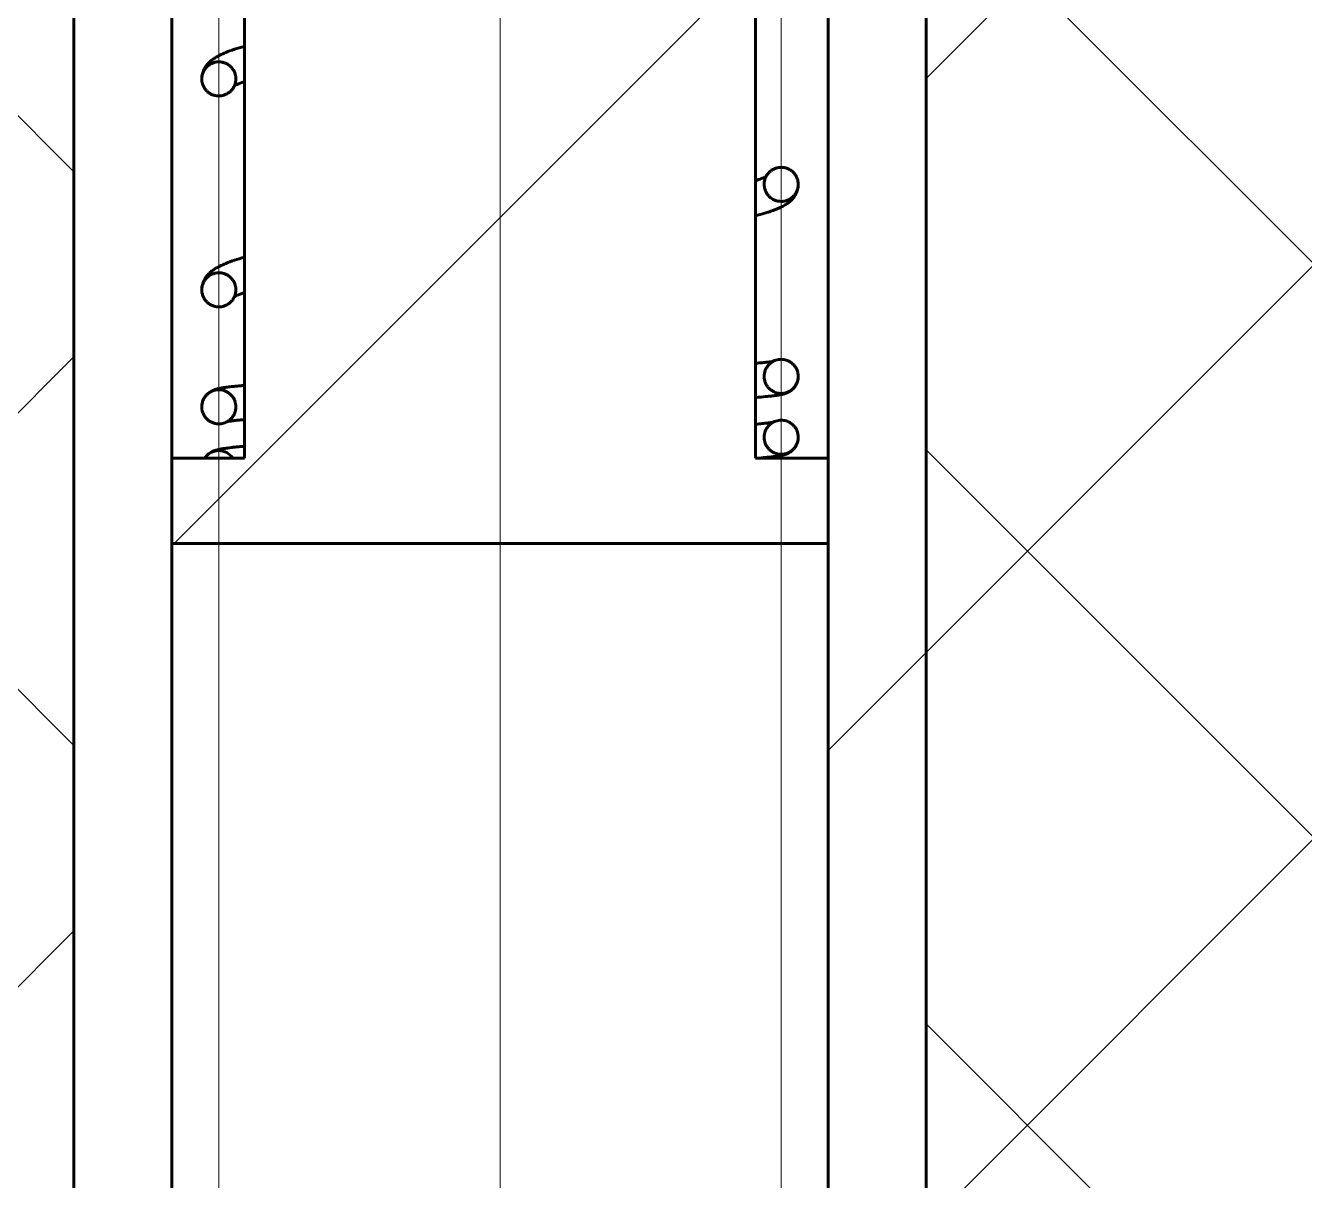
# Model space of a CAD drawing. Header units: millimetres. Extents: x -68 to 2520, y 0 to 297.
# Drawn here: x 940.105 to 943.257, y 207.047 to 209.892 of the extents above; entities that cross this region are included whole.
import ezdxf

# ---------------------------------------------------------------- set-up
doc = ezdxf.new("R2010")
doc.units = ezdxf.units.MM
for name, pattern in [('K5LT_AXLED', [13.660316, 9.160316, -1.5, 1.5, -1.5]), ('K5LT_BASIC', [0]), ('K5LT_THIN_INCLUDED_TO_HATCHING', [0])]:
    doc.linetypes.add(name, pattern=pattern)
doc.layers.add('Системный слой', color=7, linetype='Continuous')
pattern_1 = [(45, (0, 0), (-2.12132, 2.12132), [])]
pattern_2 = [(45, (0, 0), (-1.0606602, 1.0606602), [])]
pattern_3 = [(45, (0, 0), (-0.7071068, 0.7071068), []), (135, (0, 0), (-0.7071068, -0.7071068), [])]

# ---------------------------------------------------------------- blocks, each defined once
blk = doc.blocks.new('U18')
at = {"layer": 'Системный слой'}
h = blk.add_hatch(dxfattribs=at)
h.set_pattern_fill('Металл', angle=45, style=0, pattern_type=0)
h.set_pattern_definition(pattern_2)
h.paths.add_polyline_path([(942.0831, 208.6163), (940.4661, 208.6163), (940.4661, 208.8263), (940.6446, 208.8263), (940.6446, 212.3963), (940.8546, 212.6063), (941.6946, 212.6063), (941.9046, 212.3963), (941.9046, 208.8263), (942.0831, 208.8263)])
h = blk.add_hatch(dxfattribs=at)
h.set_pattern_fill('Неметалл', angle=45, style=0, pattern_type=0)
h.set_pattern_definition(pattern_3)
h.paths.add_polyline_path([(942.3246, 205.8863), (942.3246, 212.1863), (946.0418, 212.1863), (945.279, 207.1178), (944.6629, 205.8566), (943.3854, 204.0855), (940.8594, 202.7789), (938.7219, 203.5514), (937.1429, 205.1888), (936.5291, 207.7816), (936.4751, 208.5113), (936.4751, 210.6474), (936.0899, 212.1863), (940.2246, 212.1863), (940.2246, 205.8863), (940.2246, 205.5713), (940.2298, 205.5713), (940.2298, 205.3613), (942.3193, 205.3613), (942.3193, 205.5713), (942.3246, 205.5713)])
h = blk.add_hatch(dxfattribs=at)
h.set_pattern_fill('Металл', angle=45, style=0, pattern_type=0)
h.set_pattern_definition(pattern_1)
h.paths.add_polyline_path([(942.0831, 212.1863), (942.3246, 212.1863), (942.3246, 205.8863), (942.0831, 205.8863)])
h.paths.add_polyline_path([(940.2246, 212.1863), (940.4661, 212.1863), (940.4661, 205.8863), (940.2246, 205.8863)])
at = {"layer": 'Системный слой', "color": 30, "linetype": 'K5LT_AXLED', "lineweight": 18, "true_color": 0xff8000}
for p, q in [((941.2746, 203.3613), (941.2746, 214.6063)), ((940.5816, 213.2989), (940.5816, 206.7789)), ((941.9676, 213.2989), (941.9676, 206.7789))]:
    blk.add_line(p, q, dxfattribs=at)
at = {"layer": 'Системный слой', "color": 5, "linetype": 'K5LT_BASIC', "lineweight": 60, "true_color": 0x0000ff}
for p, q in [((940.6446, 208.8263), (940.6446, 212.3963)), ((941.9046, 208.8263), (941.9046, 212.3963)), ((940.2246, 212.1863), (940.2246, 205.8863)), ((940.4661, 212.1863), (940.4661, 205.8863)), ((942.0831, 212.1863), (942.0831, 205.8863)), ((942.3246, 212.1863), (942.3246, 205.8863)), ((940.6446, 208.8263), (940.4661, 208.8263)), ((940.4661, 208.6163), (940.4661, 208.8263)), ((940.5467, 208.8263), (940.6165, 208.8263)), ((942.0831, 208.8263), (941.9046, 208.8263)), ((942.0831, 208.6163), (942.0831, 208.8263)), ((940.4661, 208.6163), (942.0831, 208.6163)), ((940.6781, 208.6163), (940.5204, 208.6163)), ((940.8463, 208.6163), (940.6884, 208.6163)), ((941.0146, 208.6163), (940.8564, 208.6163)), ((941.1844, 208.6163), (941.0243, 208.6163)), ((941.6088, 208.6163), (941.4503, 208.6163)), ((941.7768, 208.6163), (941.6189, 208.6163)), ((941.9448, 208.6163), (941.7869, 208.6163))]:
    blk.add_line(p, q, dxfattribs=at)
blk.add_arc((940.5816, 208.8029), 0.042, 33.842, 146.158, dxfattribs=at)
at = {"layer": 'Системный слой', "color": 7, "linetype": 'K5LT_THIN_INCLUDED_TO_HATCHING', "lineweight": 18}
blk.add_open_spline([(946.0276, 212.3963), (946.2117, 209.9347), (945.7568, 207.7548), (944.6629, 205.8566), (944.3054, 205.2362), (943.9071, 204.5647), (943.3854, 204.0855), (942.706, 203.4614), (941.6832, 202.8425), (940.8594, 202.7789), (939.5763, 202.6799), (937.8447, 204.0206), (937.1429, 205.1888), (936.6059, 206.0827), (936.5612, 207.3902), (936.4751, 208.5113), (936.4208, 209.218), (936.574, 209.9483), (936.4751, 210.6474), (936.3913, 211.2396), (936.2364, 211.8226), (936.0105, 212.3963)], degree=3, knots=[0, 0, 0, 0, 1, 1, 1, 2, 2, 2, 3, 3, 3, 4, 4, 4, 5, 5, 5, 6, 6, 6, 7, 7, 7, 7], dxfattribs=at)
at = {"layer": 'Системный слой', "color": 5, "linetype": 'K5LT_BASIC', "lineweight": 60, "true_color": 0x0000ff}
for points, knots in [([(940.5396, 209.761), (940.5396, 209.7634), (940.5399, 209.7676), (940.541, 209.7737), (940.5428, 209.7793), (940.5453, 209.785), (940.5486, 209.7908), (940.5529, 209.7965), (940.5582, 209.8022), (940.5649, 209.8079), (940.5733, 209.8138), (940.5845, 209.82), (940.5997, 209.8268), (940.6195, 209.834), (940.6358, 209.8389), (940.6446, 209.8412)], [0, 0, 0, 0, 0.631462, 1.136407, 1.684433, 2.288542, 2.966282, 3.743587, 4.654178, 5.746716, 7.084398, 8.746898, 10.824696, 13.400366, 16, 16, 16, 16]), ([(940.6236, 209.761), (940.6236, 209.7647), (940.6227, 209.7711), (940.6196, 209.7795), (940.6156, 209.786), (940.6108, 209.7914), (940.6051, 209.7961), (940.5983, 209.7998), (940.5902, 209.8024), (940.5813, 209.8033), (940.5723, 209.8023), (940.5646, 209.7997), (940.5582, 209.7961), (940.5527, 209.7918), (940.5476, 209.7861), (940.5433, 209.7791), (940.5403, 209.7705), (940.5396, 209.7643), (940.5396, 209.761)], [0, 0, 0, 0, 1.592461, 2.785924, 3.828479, 4.866996, 5.899184, 7.021189, 8.189148, 9.563458, 10.873621, 12.085992, 13.033391, 14.033099, 15.089932, 16.33014, 17.573529, 19, 19, 19, 19]), ([(940.5396, 209.761), (940.5396, 209.7581), (940.5402, 209.7524), (940.5426, 209.7447), (940.5461, 209.7381), (940.5503, 209.7327), (940.5555, 209.7278), (940.562, 209.7235), (940.5696, 209.7204), (940.5778, 209.7189), (940.5858, 209.719), (940.5939, 209.7206), (940.6009, 209.7235), (940.6072, 209.7275), (940.6125, 209.7323), (940.6172, 209.7384), (940.621, 209.7456), (940.6231, 209.7534), (940.6236, 209.7586), (940.6236, 209.761)], [0, 0, 0, 0, 1.312746, 2.58758, 3.677722, 4.686463, 5.689731, 6.920865, 8.1983, 9.417929, 10.659337, 11.860724, 13.123598, 14.118512, 15.228288, 16.35239, 17.621424, 18.912975, 20, 20, 20, 20]), ([(940.6446, 209.7542), (940.6407, 209.7529), (940.6315, 209.7496), (940.6239, 209.7462), (940.6206, 209.7445), (940.62, 209.7442)], [0, 0, 0, 0, 2.062155, 5.274755, 6, 6, 6, 6]), ([(941.9256, 209.5011), (941.9256, 209.5048), (941.9264, 209.5112), (941.9296, 209.5196), (941.9335, 209.5261), (941.9383, 209.5315), (941.9441, 209.5362), (941.9508, 209.5399), (941.9589, 209.5425), (941.9679, 209.5435), (941.9769, 209.5424), (941.9845, 209.5398), (941.9909, 209.5362), (941.9964, 209.5319), (942.0016, 209.5262), (942.0058, 209.5192), (942.0088, 209.5106), (942.0096, 209.5044), (942.0096, 209.5011)], [0, 0, 0, 0, 1.592462, 2.785924, 3.828479, 4.866996, 5.899184, 7.021189, 8.189148, 9.563458, 10.873621, 12.085992, 13.033391, 14.033099, 15.089932, 16.33014, 17.573529, 19, 19, 19, 19]), ([(941.9046, 209.5106), (941.9098, 209.5122), (941.9179, 209.5149), (941.926, 209.5179), (941.929, 209.5192), (941.9299, 209.5196)], [0, 0, 0, 0, 2.795788, 4.890683, 6, 6, 6, 6]), ([(942.0096, 209.5011), (942.0096, 209.4988), (942.0093, 209.4945), (942.0081, 209.4885), (942.0064, 209.4828), (942.0039, 209.4772), (942.0005, 209.4715), (941.9963, 209.4659), (941.9911, 209.4604), (941.9847, 209.4551), (941.9769, 209.4498), (941.9674, 209.4448), (941.9565, 209.4401), (941.9451, 209.4359), (941.9299, 209.4309), (941.9161, 209.4269), (941.9062, 209.4243), (941.9046, 209.4238)], [0, 0, 0, 0, 0.710322, 1.273445, 1.87884, 2.539284, 3.272261, 4.102554, 5.062224, 6.198866, 7.566426, 9.216873, 11.035123, 12.815144, 14.595165, 17.436996, 18, 18, 18, 18]), ([(942.0096, 209.5011), (942.0096, 209.4982), (942.009, 209.4925), (942.0065, 209.4848), (942.003, 209.4782), (941.9988, 209.4728), (941.9936, 209.4679), (941.9871, 209.4637), (941.9795, 209.4606), (941.9714, 209.459), (941.9633, 209.4591), (941.9553, 209.4607), (941.9482, 209.4636), (941.9419, 209.4676), (941.9366, 209.4724), (941.9319, 209.4785), (941.9282, 209.4857), (941.926, 209.4935), (941.9256, 209.4987), (941.9256, 209.5011)], [0, 0, 0, 0, 1.312746, 2.58758, 3.677722, 4.686463, 5.689731, 6.920865, 8.1983, 9.417929, 10.659337, 11.860724, 13.123598, 14.118512, 15.228288, 16.35239, 17.621424, 18.912975, 20, 20, 20, 20]), ([(940.5396, 209.2412), (940.5396, 209.2436), (940.5399, 209.2479), (940.541, 209.2539), (940.5428, 209.2596), (940.5453, 209.2653), (940.5486, 209.271), (940.5529, 209.2768), (940.5582, 209.2825), (940.5649, 209.2882), (940.5733, 209.294), (940.5845, 209.3002), (940.5997, 209.3071), (940.6195, 209.3143), (940.6358, 209.3191), (940.6446, 209.3215)], [0, 0, 0, 0, 0.631462, 1.136407, 1.684433, 2.288542, 2.966282, 3.743587, 4.654178, 5.746716, 7.084398, 8.746898, 10.824696, 13.400366, 16, 16, 16, 16]), ([(940.6236, 209.2412), (940.6236, 209.2449), (940.6227, 209.2514), (940.6196, 209.2597), (940.6156, 209.2662), (940.6108, 209.2716), (940.6051, 209.2763), (940.5983, 209.28), (940.5902, 209.2827), (940.5813, 209.2836), (940.5723, 209.2825), (940.5646, 209.2799), (940.5582, 209.2764), (940.5527, 209.272), (940.5476, 209.2664), (940.5433, 209.2593), (940.5403, 209.2507), (940.5396, 209.2445), (940.5396, 209.2412)], [0, 0, 0, 0, 1.592461, 2.785924, 3.828479, 4.866996, 5.899184, 7.021189, 8.189148, 9.563458, 10.873621, 12.085992, 13.033391, 14.033099, 15.089932, 16.33014, 17.573529, 19, 19, 19, 19]), ([(940.5396, 209.2412), (940.5396, 209.2384), (940.5402, 209.2327), (940.5426, 209.2249), (940.5461, 209.2184), (940.5503, 209.2129), (940.5555, 209.208), (940.562, 209.2038), (940.5696, 209.2007), (940.5778, 209.1992), (940.5858, 209.1992), (940.5939, 209.2008), (940.6009, 209.2037), (940.6072, 209.2077), (940.6125, 209.2125), (940.6172, 209.2186), (940.621, 209.2259), (940.6231, 209.2336), (940.6236, 209.2389), (940.6236, 209.2412)], [0, 0, 0, 0, 1.312746, 2.58758, 3.677722, 4.686463, 5.689731, 6.920865, 8.1983, 9.417929, 10.659337, 11.860724, 13.123598, 14.118512, 15.228288, 16.35239, 17.621424, 18.912975, 20, 20, 20, 20]), ([(940.6446, 209.2345), (940.6407, 209.2331), (940.6315, 209.2299), (940.6239, 209.2265), (940.6206, 209.2247), (940.62, 209.2244)], [0, 0, 0, 0, 2.062155, 5.274755, 6, 6, 6, 6]), ([(941.9046, 209.0602), (941.9103, 209.0607), (941.9208, 209.0616), (941.9308, 209.0626), (941.9363, 209.0633), (941.9386, 209.0635), (941.9401, 209.0637), (941.9416, 209.0639), (941.9443, 209.0643), (941.9461, 209.0645), (941.9474, 209.0647)], [0, 0, 0, 0, 3.141586, 6.148722, 7.15064, 7.651493, 8.152347, 8.6532, 9.152897, 11, 11, 11, 11]), ([(941.9256, 209.0279), (941.9256, 209.0292), (941.9257, 209.0329), (941.9269, 209.0393), (941.9296, 209.0465), (941.9337, 209.0532), (941.9388, 209.0588), (941.9447, 209.0634), (941.9511, 209.0668), (941.9577, 209.0689), (941.9642, 209.07), (941.9706, 209.07), (941.9766, 209.0691), (941.9824, 209.0674), (941.988, 209.0648), (941.9936, 209.0611), (941.9989, 209.0563), (942.0035, 209.0502), (942.007, 209.0432), (942.0091, 209.0356), (942.0096, 209.0305), (942.0096, 209.0279)], [0, 0, 0, 0, 0.635371, 1.848191, 3.225299, 4.497912, 5.750662, 6.9961, 8.226664, 9.356029, 10.466727, 11.5097, 12.52807, 13.498602, 14.516509, 15.628082, 16.814463, 18.099453, 19.412387, 20.730071, 22, 22, 22, 22]), ([(941.9046, 208.976), (941.9135, 208.9767), (941.9271, 208.9779), (941.9401, 208.9792), (941.9462, 208.9799), (941.9489, 208.9802), (941.9508, 208.9804), (941.9534, 208.9808), (941.9565, 208.9812), (941.96, 208.9817), (941.9634, 208.9823), (941.9667, 208.9829), (941.9699, 208.9836), (941.9732, 208.9844), (941.9772, 208.9856), (941.9823, 208.9875), (941.9891, 208.9909), (941.9958, 208.9961), (942.0006, 209.0015), (942.0042, 209.0069), (942.0067, 209.0123), (942.0084, 209.0176), (942.0094, 209.0228), (942.0096, 209.0263), (942.0096, 209.0279)], [0, 0, 0, 0, 4.670773, 7.80962, 8.855432, 9.378304, 9.901176, 10.423771, 11.468961, 12.52152, 13.567838, 14.613222, 15.657429, 16.701635, 17.745841, 19.312683, 20.838583, 21.772542, 22.484127, 23.085285, 23.621368, 24.11109, 24.563671, 25, 25, 25, 25]), ([(942.0096, 209.0279), (942.0096, 209.0251), (942.009, 209.0195), (942.0066, 209.0118), (942.0031, 209.0052), (941.9988, 208.9995), (941.9934, 208.9946), (941.9869, 208.9904), (941.9795, 208.9874), (941.9719, 208.9859), (941.9648, 208.9858), (941.9586, 208.9868), (941.9528, 208.9885), (941.9471, 208.9911), (941.9415, 208.9947), (941.9363, 208.9996), (941.9316, 209.0057), (941.9282, 209.0126), (941.9261, 209.0202), (941.9256, 209.0252), (941.9256, 209.0279)], [0, 0, 0, 0, 1.365395, 2.653236, 3.835292, 4.923251, 6.061444, 7.295259, 8.606467, 9.863945, 10.976345, 11.959094, 12.885543, 13.857199, 14.918257, 16.050726, 17.27733, 18.576625, 19.718251, 21, 21, 21, 21]), ([(940.5396, 208.9529), (940.5396, 208.9538), (940.5396, 208.9559), (940.54, 208.9596), (940.5409, 208.964), (940.5426, 208.969), (940.5449, 208.9739), (940.548, 208.9787), (940.5518, 208.9832), (940.5563, 208.9872), (940.5613, 208.9906), (940.5669, 208.9934), (940.5722, 208.9954), (940.5767, 208.9967), (940.5805, 208.9977), (940.5837, 208.9984), (940.587, 208.999), (940.5904, 208.9996), (940.5946, 209.0003), (940.5997, 209.001), (940.6058, 209.0018), (940.613, 209.0027), (940.6223, 209.0037), (940.633, 209.0047), (940.641, 209.0054), (940.6446, 209.0057)], [0, 0, 0, 0, 0.237357, 0.555433, 1.002449, 1.480709, 1.99571, 2.556545, 3.179596, 3.8964, 4.768094, 5.911397, 7.540704, 9.257313, 10.33169, 11.418209, 12.500098, 13.581986, 14.661971, 16.279521, 17.885864, 19.468194, 21.545338, 24.067699, 26, 26, 26, 26]), ([(940.6236, 208.9529), (940.6236, 208.9542), (940.6234, 208.9579), (940.6223, 208.9643), (940.6195, 208.9715), (940.6154, 208.9782), (940.6104, 208.9838), (940.6044, 208.9884), (940.598, 208.9918), (940.5914, 208.9939), (940.5849, 208.995), (940.5786, 208.995), (940.5725, 208.9941), (940.5668, 208.9924), (940.5611, 208.9898), (940.5555, 208.9861), (940.5503, 208.9813), (940.5457, 208.9752), (940.5422, 208.9682), (940.54, 208.9606), (940.5396, 208.9555), (940.5396, 208.9529)], [0, 0, 0, 0, 0.635371, 1.848191, 3.225299, 4.497912, 5.750662, 6.9961, 8.226663, 9.356029, 10.466727, 11.5097, 12.52807, 13.498602, 14.516509, 15.628082, 16.814463, 18.099453, 19.412387, 20.730071, 22, 22, 22, 22]), ([(940.5396, 208.9529), (940.5396, 208.9501), (940.5401, 208.9445), (940.5425, 208.9368), (940.546, 208.9302), (940.5504, 208.9245), (940.5557, 208.9196), (940.5622, 208.9154), (940.5696, 208.9124), (940.5773, 208.9109), (940.5843, 208.9108), (940.5906, 208.9118), (940.5964, 208.9135), (940.602, 208.9161), (940.6076, 208.9197), (940.6129, 208.9246), (940.6175, 208.9307), (940.6209, 208.9376), (940.6231, 208.9452), (940.6236, 208.9502), (940.6236, 208.9529)], [0, 0, 0, 0, 1.365395, 2.653236, 3.835292, 4.923251, 6.061444, 7.295258, 8.606467, 9.863944, 10.976345, 11.959094, 12.885543, 13.857199, 14.918257, 16.050726, 17.27733, 18.576625, 19.71825, 21, 21, 21, 21]), ([(940.6024, 208.9165), (940.6036, 208.9167), (940.6057, 208.9171), (940.6097, 208.9177), (940.614, 208.9182), (940.62, 208.919), (940.6296, 208.9201), (940.6384, 208.9209), (940.6446, 208.9215)], [0, 0, 0, 0, 1.42655, 2.239326, 3.455449, 4.658626, 6.245066, 9, 9, 9, 9]), ([(941.9046, 208.9102), (941.9103, 208.9107), (941.9208, 208.9116), (941.9308, 208.9126), (941.9363, 208.9133), (941.9386, 208.9135), (941.9401, 208.9137), (941.9416, 208.9139), (941.9443, 208.9143), (941.9461, 208.9145), (941.9474, 208.9147)], [0, 0, 0, 0, 3.141586, 6.148722, 7.15064, 7.651493, 8.152347, 8.6532, 9.152897, 11, 11, 11, 11]), ([(941.9256, 208.8779), (941.9256, 208.8792), (941.9257, 208.8829), (941.9269, 208.8893), (941.9296, 208.8965), (941.9337, 208.9032), (941.9388, 208.9088), (941.9447, 208.9134), (941.9511, 208.9168), (941.9577, 208.9189), (941.9642, 208.92), (941.9706, 208.92), (941.9766, 208.9191), (941.9824, 208.9174), (941.988, 208.9148), (941.9936, 208.9111), (941.9989, 208.9063), (942.0035, 208.9002), (942.007, 208.8932), (942.0091, 208.8856), (942.0096, 208.8805), (942.0096, 208.8779)], [0, 0, 0, 0, 0.635371, 1.848191, 3.225299, 4.497912, 5.750662, 6.9961, 8.226664, 9.356029, 10.466727, 11.5097, 12.52807, 13.498602, 14.516509, 15.628082, 16.814463, 18.099453, 19.412387, 20.730071, 22, 22, 22, 22]), ([(941.9086, 208.8263), (941.916, 208.8269), (941.9282, 208.828), (941.9401, 208.8292), (941.9462, 208.8299), (941.9489, 208.8302), (941.9508, 208.8304), (941.9534, 208.8308), (941.9565, 208.8312), (941.96, 208.8317), (941.9634, 208.8323), (941.9667, 208.8329), (941.9699, 208.8336), (941.9732, 208.8344), (941.9772, 208.8356), (941.9823, 208.8375), (941.9891, 208.8409), (941.9958, 208.8461), (942.0006, 208.8515), (942.0042, 208.8569), (942.0067, 208.8623), (942.0084, 208.8676), (942.0094, 208.8728), (942.0096, 208.8763), (942.0096, 208.8779)], [0, 0, 0, 0, 4.070256, 7.301823, 8.378528, 8.916845, 9.455163, 9.993195, 11.069259, 12.152911, 13.230136, 14.306401, 15.381453, 16.456504, 17.531556, 19.144682, 20.715657, 21.677204, 22.409809, 23.028725, 23.580643, 24.084832, 24.550782, 25, 25, 25, 25]), ([(942.0096, 208.8779), (942.0096, 208.8751), (942.009, 208.8695), (942.0066, 208.8618), (942.0031, 208.8552), (941.9988, 208.8495), (941.9934, 208.8446), (941.9869, 208.8404), (941.9795, 208.8374), (941.9719, 208.8359), (941.9648, 208.8358), (941.9586, 208.8368), (941.9528, 208.8385), (941.9471, 208.8411), (941.9415, 208.8447), (941.9363, 208.8496), (941.9316, 208.8557), (941.9282, 208.8626), (941.9261, 208.8702), (941.9256, 208.8752), (941.9256, 208.8779)], [0, 0, 0, 0, 1.365395, 2.653236, 3.835292, 4.923251, 6.061444, 7.295259, 8.606467, 9.863945, 10.976345, 11.959094, 12.885543, 13.857199, 14.918257, 16.050726, 17.27733, 18.576625, 19.718251, 21, 21, 21, 21]), ([(940.5465, 208.8263), (940.547, 208.827), (940.5486, 208.8294), (940.5518, 208.8332), (940.5563, 208.8372), (940.5613, 208.8406), (940.5668, 208.8434), (940.5722, 208.8454), (940.5766, 208.8467), (940.5805, 208.8477), (940.5837, 208.8484), (940.587, 208.849), (940.5904, 208.8496), (940.5946, 208.8503), (940.5997, 208.851), (940.6058, 208.8518), (940.613, 208.8527), (940.6223, 208.8537), (940.633, 208.8547), (940.641, 208.8554), (940.6446, 208.8557)], [0, 0, 0, 0, 0.226876, 0.77684, 1.411604, 2.183387, 3.195305, 4.637137, 6.164392, 7.116392, 8.07915, 9.037806, 9.996462, 10.953431, 12.386734, 13.810106, 15.212201, 17.052747, 19.287798, 21, 21, 21, 21])]:
    blk.add_open_spline(points, degree=3, knots=knots, dxfattribs=at)
blk = doc.blocks.new('U31')
at = {"layer": 'Системный слой'}
h = blk.add_hatch(dxfattribs=at)
h.set_pattern_fill('Металл', angle=45, style=0, pattern_type=0)
h.set_pattern_definition(pattern_2)
h.paths.add_polyline_path([(942.0831, 208.6163), (940.4661, 208.6163), (940.4661, 208.8263), (940.6446, 208.8263), (940.6446, 212.3963), (940.8546, 212.6063), (941.6946, 212.6063), (941.9046, 212.3963), (941.9046, 208.8263), (942.0831, 208.8263)])
h = blk.add_hatch(dxfattribs=at)
h.set_pattern_fill('Неметалл', angle=45, style=0, pattern_type=0)
h.set_pattern_definition(pattern_3)
h.paths.add_polyline_path([(942.3246, 205.8863), (942.3246, 212.1863), (946.0418, 212.1863), (945.279, 207.1178), (944.6629, 205.8566), (943.3854, 204.0855), (940.8594, 202.7789), (938.7219, 203.5514), (937.1429, 205.1888), (936.5291, 207.7816), (936.4751, 208.5113), (936.4751, 210.6474), (936.0899, 212.1863), (940.2246, 212.1863), (940.2246, 205.8863), (940.2246, 205.5713), (940.2298, 205.5713), (940.2298, 205.3613), (942.3193, 205.3613), (942.3193, 205.5713), (942.3246, 205.5713)])
h = blk.add_hatch(dxfattribs=at)
h.set_pattern_fill('Металл', angle=45, style=0, pattern_type=0)
h.set_pattern_definition(pattern_1)
h.paths.add_polyline_path([(942.0831, 212.1863), (942.3246, 212.1863), (942.3246, 205.8863), (942.0831, 205.8863)])
h.paths.add_polyline_path([(940.2246, 212.1863), (940.4661, 212.1863), (940.4661, 205.8863), (940.2246, 205.8863)])
at = {"layer": 'Системный слой', "color": 30, "linetype": 'K5LT_AXLED', "lineweight": 18, "true_color": 0xff8000}
for p, q in [((941.2746, 203.3613), (941.2746, 214.6063)), ((940.5816, 213.2989), (940.5816, 206.7789)), ((941.9676, 213.2989), (941.9676, 206.7789))]:
    blk.add_line(p, q, dxfattribs=at)
at = {"layer": 'Системный слой', "color": 5, "linetype": 'K5LT_BASIC', "lineweight": 60, "true_color": 0x0000ff}
for p, q in [((940.6446, 208.8263), (940.6446, 212.3963)), ((941.9046, 208.8263), (941.9046, 212.3963)), ((940.2246, 212.1863), (940.2246, 205.8863)), ((940.4661, 212.1863), (940.4661, 205.8863)), ((942.0831, 212.1863), (942.0831, 205.8863)), ((942.3246, 212.1863), (942.3246, 205.8863)), ((940.6446, 208.8263), (940.4661, 208.8263)), ((940.4661, 208.6163), (940.4661, 208.8263)), ((940.5467, 208.8263), (940.6165, 208.8263)), ((942.0831, 208.8263), (941.9046, 208.8263)), ((942.0831, 208.6163), (942.0831, 208.8263)), ((940.4661, 208.6163), (942.0831, 208.6163)), ((940.6781, 208.6163), (940.5204, 208.6163)), ((940.8463, 208.6163), (940.6884, 208.6163)), ((941.0146, 208.6163), (940.8564, 208.6163)), ((941.1844, 208.6163), (941.0243, 208.6163)), ((941.6088, 208.6163), (941.4503, 208.6163)), ((941.7768, 208.6163), (941.6189, 208.6163)), ((941.9448, 208.6163), (941.7869, 208.6163))]:
    blk.add_line(p, q, dxfattribs=at)
blk.add_arc((940.5816, 208.8029), 0.042, 33.842, 146.158, dxfattribs=at)
at = {"layer": 'Системный слой', "color": 7, "linetype": 'K5LT_THIN_INCLUDED_TO_HATCHING', "lineweight": 18}
blk.add_open_spline([(946.0276, 212.3963), (946.2117, 209.9347), (945.7568, 207.7548), (944.6629, 205.8566), (944.3054, 205.2362), (943.9071, 204.5647), (943.3854, 204.0855), (942.706, 203.4614), (941.6832, 202.8425), (940.8594, 202.7789), (939.5763, 202.6799), (937.8447, 204.0206), (937.1429, 205.1888), (936.6059, 206.0827), (936.5612, 207.3902), (936.4751, 208.5113), (936.4208, 209.218), (936.574, 209.9483), (936.4751, 210.6474), (936.3913, 211.2396), (936.2364, 211.8226), (936.0105, 212.3963)], degree=3, knots=[0, 0, 0, 0, 1, 1, 1, 2, 2, 2, 3, 3, 3, 4, 4, 4, 5, 5, 5, 6, 6, 6, 7, 7, 7, 7], dxfattribs=at)
at = {"layer": 'Системный слой', "color": 5, "linetype": 'K5LT_BASIC', "lineweight": 60, "true_color": 0x0000ff}
for points, knots in [([(940.5396, 209.761), (940.5396, 209.7634), (940.5399, 209.7676), (940.541, 209.7737), (940.5428, 209.7793), (940.5453, 209.785), (940.5486, 209.7908), (940.5529, 209.7965), (940.5582, 209.8022), (940.5649, 209.8079), (940.5733, 209.8138), (940.5845, 209.82), (940.5997, 209.8268), (940.6195, 209.834), (940.6358, 209.8389), (940.6446, 209.8412)], [0, 0, 0, 0, 0.631462, 1.136407, 1.684433, 2.288542, 2.966282, 3.743587, 4.654178, 5.746716, 7.084398, 8.746898, 10.824696, 13.400366, 16, 16, 16, 16]), ([(940.6236, 209.761), (940.6236, 209.7647), (940.6227, 209.7711), (940.6196, 209.7795), (940.6156, 209.786), (940.6108, 209.7914), (940.6051, 209.7961), (940.5983, 209.7998), (940.5902, 209.8024), (940.5813, 209.8033), (940.5723, 209.8023), (940.5646, 209.7997), (940.5582, 209.7961), (940.5527, 209.7918), (940.5476, 209.7861), (940.5433, 209.7791), (940.5403, 209.7705), (940.5396, 209.7643), (940.5396, 209.761)], [0, 0, 0, 0, 1.592461, 2.785924, 3.828479, 4.866996, 5.899184, 7.021189, 8.189148, 9.563458, 10.873621, 12.085992, 13.033391, 14.033099, 15.089932, 16.33014, 17.573529, 19, 19, 19, 19]), ([(940.5396, 209.761), (940.5396, 209.7581), (940.5402, 209.7524), (940.5426, 209.7447), (940.5461, 209.7381), (940.5503, 209.7327), (940.5555, 209.7278), (940.562, 209.7235), (940.5696, 209.7204), (940.5778, 209.7189), (940.5858, 209.719), (940.5939, 209.7206), (940.6009, 209.7235), (940.6072, 209.7275), (940.6125, 209.7323), (940.6172, 209.7384), (940.621, 209.7456), (940.6231, 209.7534), (940.6236, 209.7586), (940.6236, 209.761)], [0, 0, 0, 0, 1.312746, 2.58758, 3.677722, 4.686463, 5.689731, 6.920865, 8.1983, 9.417929, 10.659337, 11.860724, 13.123598, 14.118512, 15.228288, 16.35239, 17.621424, 18.912975, 20, 20, 20, 20]), ([(940.6446, 209.7542), (940.6407, 209.7529), (940.6315, 209.7496), (940.6239, 209.7462), (940.6206, 209.7445), (940.62, 209.7442)], [0, 0, 0, 0, 2.062155, 5.274755, 6, 6, 6, 6]), ([(941.9256, 209.5011), (941.9256, 209.5048), (941.9264, 209.5112), (941.9296, 209.5196), (941.9335, 209.5261), (941.9383, 209.5315), (941.9441, 209.5362), (941.9508, 209.5399), (941.9589, 209.5425), (941.9679, 209.5435), (941.9769, 209.5424), (941.9845, 209.5398), (941.9909, 209.5362), (941.9964, 209.5319), (942.0016, 209.5262), (942.0058, 209.5192), (942.0088, 209.5106), (942.0096, 209.5044), (942.0096, 209.5011)], [0, 0, 0, 0, 1.592462, 2.785924, 3.828479, 4.866996, 5.899184, 7.021189, 8.189148, 9.563458, 10.873621, 12.085992, 13.033391, 14.033099, 15.089932, 16.33014, 17.573529, 19, 19, 19, 19]), ([(941.9046, 209.5106), (941.9098, 209.5122), (941.9179, 209.5149), (941.926, 209.5179), (941.929, 209.5192), (941.9299, 209.5196)], [0, 0, 0, 0, 2.795788, 4.890683, 6, 6, 6, 6]), ([(942.0096, 209.5011), (942.0096, 209.4988), (942.0093, 209.4945), (942.0081, 209.4885), (942.0064, 209.4828), (942.0039, 209.4772), (942.0005, 209.4715), (941.9963, 209.4659), (941.9911, 209.4604), (941.9847, 209.4551), (941.9769, 209.4498), (941.9674, 209.4448), (941.9565, 209.4401), (941.9451, 209.4359), (941.9299, 209.4309), (941.9161, 209.4269), (941.9062, 209.4243), (941.9046, 209.4238)], [0, 0, 0, 0, 0.710322, 1.273445, 1.87884, 2.539284, 3.272261, 4.102554, 5.062224, 6.198866, 7.566426, 9.216873, 11.035123, 12.815144, 14.595165, 17.436996, 18, 18, 18, 18]), ([(942.0096, 209.5011), (942.0096, 209.4982), (942.009, 209.4925), (942.0065, 209.4848), (942.003, 209.4782), (941.9988, 209.4728), (941.9936, 209.4679), (941.9871, 209.4637), (941.9795, 209.4606), (941.9714, 209.459), (941.9633, 209.4591), (941.9553, 209.4607), (941.9482, 209.4636), (941.9419, 209.4676), (941.9366, 209.4724), (941.9319, 209.4785), (941.9282, 209.4857), (941.926, 209.4935), (941.9256, 209.4987), (941.9256, 209.5011)], [0, 0, 0, 0, 1.312746, 2.58758, 3.677722, 4.686463, 5.689731, 6.920865, 8.1983, 9.417929, 10.659337, 11.860724, 13.123598, 14.118512, 15.228288, 16.35239, 17.621424, 18.912975, 20, 20, 20, 20]), ([(940.5396, 209.2412), (940.5396, 209.2436), (940.5399, 209.2479), (940.541, 209.2539), (940.5428, 209.2596), (940.5453, 209.2653), (940.5486, 209.271), (940.5529, 209.2768), (940.5582, 209.2825), (940.5649, 209.2882), (940.5733, 209.294), (940.5845, 209.3002), (940.5997, 209.3071), (940.6195, 209.3143), (940.6358, 209.3191), (940.6446, 209.3215)], [0, 0, 0, 0, 0.631462, 1.136407, 1.684433, 2.288542, 2.966282, 3.743587, 4.654178, 5.746716, 7.084398, 8.746898, 10.824696, 13.400366, 16, 16, 16, 16]), ([(940.6236, 209.2412), (940.6236, 209.2449), (940.6227, 209.2514), (940.6196, 209.2597), (940.6156, 209.2662), (940.6108, 209.2716), (940.6051, 209.2763), (940.5983, 209.28), (940.5902, 209.2827), (940.5813, 209.2836), (940.5723, 209.2825), (940.5646, 209.2799), (940.5582, 209.2764), (940.5527, 209.272), (940.5476, 209.2664), (940.5433, 209.2593), (940.5403, 209.2507), (940.5396, 209.2445), (940.5396, 209.2412)], [0, 0, 0, 0, 1.592461, 2.785924, 3.828479, 4.866996, 5.899184, 7.021189, 8.189148, 9.563458, 10.873621, 12.085992, 13.033391, 14.033099, 15.089932, 16.33014, 17.573529, 19, 19, 19, 19]), ([(940.5396, 209.2412), (940.5396, 209.2384), (940.5402, 209.2327), (940.5426, 209.2249), (940.5461, 209.2184), (940.5503, 209.2129), (940.5555, 209.208), (940.562, 209.2038), (940.5696, 209.2007), (940.5778, 209.1992), (940.5858, 209.1992), (940.5939, 209.2008), (940.6009, 209.2037), (940.6072, 209.2077), (940.6125, 209.2125), (940.6172, 209.2186), (940.621, 209.2259), (940.6231, 209.2336), (940.6236, 209.2389), (940.6236, 209.2412)], [0, 0, 0, 0, 1.312746, 2.58758, 3.677722, 4.686463, 5.689731, 6.920865, 8.1983, 9.417929, 10.659337, 11.860724, 13.123598, 14.118512, 15.228288, 16.35239, 17.621424, 18.912975, 20, 20, 20, 20]), ([(940.6446, 209.2345), (940.6407, 209.2331), (940.6315, 209.2299), (940.6239, 209.2265), (940.6206, 209.2247), (940.62, 209.2244)], [0, 0, 0, 0, 2.062155, 5.274755, 6, 6, 6, 6]), ([(941.9046, 209.0602), (941.9103, 209.0607), (941.9208, 209.0616), (941.9308, 209.0626), (941.9363, 209.0633), (941.9386, 209.0635), (941.9401, 209.0637), (941.9416, 209.0639), (941.9443, 209.0643), (941.9461, 209.0645), (941.9474, 209.0647)], [0, 0, 0, 0, 3.141586, 6.148722, 7.15064, 7.651493, 8.152347, 8.6532, 9.152897, 11, 11, 11, 11]), ([(941.9256, 209.0279), (941.9256, 209.0292), (941.9257, 209.0329), (941.9269, 209.0393), (941.9296, 209.0465), (941.9337, 209.0532), (941.9388, 209.0588), (941.9447, 209.0634), (941.9511, 209.0668), (941.9577, 209.0689), (941.9642, 209.07), (941.9706, 209.07), (941.9766, 209.0691), (941.9824, 209.0674), (941.988, 209.0648), (941.9936, 209.0611), (941.9989, 209.0563), (942.0035, 209.0502), (942.007, 209.0432), (942.0091, 209.0356), (942.0096, 209.0305), (942.0096, 209.0279)], [0, 0, 0, 0, 0.635371, 1.848191, 3.225299, 4.497912, 5.750662, 6.9961, 8.226664, 9.356029, 10.466727, 11.5097, 12.52807, 13.498602, 14.516509, 15.628082, 16.814463, 18.099453, 19.412387, 20.730071, 22, 22, 22, 22]), ([(941.9046, 208.976), (941.9135, 208.9767), (941.9271, 208.9779), (941.9401, 208.9792), (941.9462, 208.9799), (941.9489, 208.9802), (941.9508, 208.9804), (941.9534, 208.9808), (941.9565, 208.9812), (941.96, 208.9817), (941.9634, 208.9823), (941.9667, 208.9829), (941.9699, 208.9836), (941.9732, 208.9844), (941.9772, 208.9856), (941.9823, 208.9875), (941.9891, 208.9909), (941.9958, 208.9961), (942.0006, 209.0015), (942.0042, 209.0069), (942.0067, 209.0123), (942.0084, 209.0176), (942.0094, 209.0228), (942.0096, 209.0263), (942.0096, 209.0279)], [0, 0, 0, 0, 4.670773, 7.80962, 8.855432, 9.378304, 9.901176, 10.423771, 11.468961, 12.52152, 13.567838, 14.613222, 15.657429, 16.701635, 17.745841, 19.312683, 20.838583, 21.772542, 22.484127, 23.085285, 23.621368, 24.11109, 24.563671, 25, 25, 25, 25]), ([(942.0096, 209.0279), (942.0096, 209.0251), (942.009, 209.0195), (942.0066, 209.0118), (942.0031, 209.0052), (941.9988, 208.9995), (941.9934, 208.9946), (941.9869, 208.9904), (941.9795, 208.9874), (941.9719, 208.9859), (941.9648, 208.9858), (941.9586, 208.9868), (941.9528, 208.9885), (941.9471, 208.9911), (941.9415, 208.9947), (941.9363, 208.9996), (941.9316, 209.0057), (941.9282, 209.0126), (941.9261, 209.0202), (941.9256, 209.0252), (941.9256, 209.0279)], [0, 0, 0, 0, 1.365395, 2.653236, 3.835292, 4.923251, 6.061444, 7.295259, 8.606467, 9.863945, 10.976345, 11.959094, 12.885543, 13.857199, 14.918257, 16.050726, 17.27733, 18.576625, 19.718251, 21, 21, 21, 21]), ([(940.5396, 208.9529), (940.5396, 208.9538), (940.5396, 208.9559), (940.54, 208.9596), (940.5409, 208.964), (940.5426, 208.969), (940.5449, 208.9739), (940.548, 208.9787), (940.5518, 208.9832), (940.5563, 208.9872), (940.5613, 208.9906), (940.5669, 208.9934), (940.5722, 208.9954), (940.5767, 208.9967), (940.5805, 208.9977), (940.5837, 208.9984), (940.587, 208.999), (940.5904, 208.9996), (940.5946, 209.0003), (940.5997, 209.001), (940.6058, 209.0018), (940.613, 209.0027), (940.6223, 209.0037), (940.633, 209.0047), (940.641, 209.0054), (940.6446, 209.0057)], [0, 0, 0, 0, 0.237357, 0.555433, 1.002449, 1.480709, 1.99571, 2.556545, 3.179596, 3.8964, 4.768094, 5.911397, 7.540704, 9.257313, 10.33169, 11.418209, 12.500098, 13.581986, 14.661971, 16.279521, 17.885864, 19.468194, 21.545338, 24.067699, 26, 26, 26, 26]), ([(940.6236, 208.9529), (940.6236, 208.9542), (940.6234, 208.9579), (940.6223, 208.9643), (940.6195, 208.9715), (940.6154, 208.9782), (940.6104, 208.9838), (940.6044, 208.9884), (940.598, 208.9918), (940.5914, 208.9939), (940.5849, 208.995), (940.5786, 208.995), (940.5725, 208.9941), (940.5668, 208.9924), (940.5611, 208.9898), (940.5555, 208.9861), (940.5503, 208.9813), (940.5457, 208.9752), (940.5422, 208.9682), (940.54, 208.9606), (940.5396, 208.9555), (940.5396, 208.9529)], [0, 0, 0, 0, 0.635371, 1.848191, 3.225299, 4.497912, 5.750662, 6.9961, 8.226663, 9.356029, 10.466727, 11.5097, 12.52807, 13.498602, 14.516509, 15.628082, 16.814463, 18.099453, 19.412387, 20.730071, 22, 22, 22, 22]), ([(940.5396, 208.9529), (940.5396, 208.9501), (940.5401, 208.9445), (940.5425, 208.9368), (940.546, 208.9302), (940.5504, 208.9245), (940.5557, 208.9196), (940.5622, 208.9154), (940.5696, 208.9124), (940.5773, 208.9109), (940.5843, 208.9108), (940.5906, 208.9118), (940.5964, 208.9135), (940.602, 208.9161), (940.6076, 208.9197), (940.6129, 208.9246), (940.6175, 208.9307), (940.6209, 208.9376), (940.6231, 208.9452), (940.6236, 208.9502), (940.6236, 208.9529)], [0, 0, 0, 0, 1.365395, 2.653236, 3.835292, 4.923251, 6.061444, 7.295258, 8.606467, 9.863944, 10.976345, 11.959094, 12.885543, 13.857199, 14.918257, 16.050726, 17.27733, 18.576625, 19.71825, 21, 21, 21, 21]), ([(940.6024, 208.9165), (940.6036, 208.9167), (940.6057, 208.9171), (940.6097, 208.9177), (940.614, 208.9182), (940.62, 208.919), (940.6296, 208.9201), (940.6384, 208.9209), (940.6446, 208.9215)], [0, 0, 0, 0, 1.42655, 2.239326, 3.455449, 4.658626, 6.245066, 9, 9, 9, 9]), ([(941.9046, 208.9102), (941.9103, 208.9107), (941.9208, 208.9116), (941.9308, 208.9126), (941.9363, 208.9133), (941.9386, 208.9135), (941.9401, 208.9137), (941.9416, 208.9139), (941.9443, 208.9143), (941.9461, 208.9145), (941.9474, 208.9147)], [0, 0, 0, 0, 3.141586, 6.148722, 7.15064, 7.651493, 8.152347, 8.6532, 9.152897, 11, 11, 11, 11]), ([(941.9256, 208.8779), (941.9256, 208.8792), (941.9257, 208.8829), (941.9269, 208.8893), (941.9296, 208.8965), (941.9337, 208.9032), (941.9388, 208.9088), (941.9447, 208.9134), (941.9511, 208.9168), (941.9577, 208.9189), (941.9642, 208.92), (941.9706, 208.92), (941.9766, 208.9191), (941.9824, 208.9174), (941.988, 208.9148), (941.9936, 208.9111), (941.9989, 208.9063), (942.0035, 208.9002), (942.007, 208.8932), (942.0091, 208.8856), (942.0096, 208.8805), (942.0096, 208.8779)], [0, 0, 0, 0, 0.635371, 1.848191, 3.225299, 4.497912, 5.750662, 6.9961, 8.226664, 9.356029, 10.466727, 11.5097, 12.52807, 13.498602, 14.516509, 15.628082, 16.814463, 18.099453, 19.412387, 20.730071, 22, 22, 22, 22]), ([(941.9086, 208.8263), (941.916, 208.8269), (941.9282, 208.828), (941.9401, 208.8292), (941.9462, 208.8299), (941.9489, 208.8302), (941.9508, 208.8304), (941.9534, 208.8308), (941.9565, 208.8312), (941.96, 208.8317), (941.9634, 208.8323), (941.9667, 208.8329), (941.9699, 208.8336), (941.9732, 208.8344), (941.9772, 208.8356), (941.9823, 208.8375), (941.9891, 208.8409), (941.9958, 208.8461), (942.0006, 208.8515), (942.0042, 208.8569), (942.0067, 208.8623), (942.0084, 208.8676), (942.0094, 208.8728), (942.0096, 208.8763), (942.0096, 208.8779)], [0, 0, 0, 0, 4.070256, 7.301823, 8.378528, 8.916845, 9.455163, 9.993195, 11.069259, 12.152911, 13.230136, 14.306401, 15.381453, 16.456504, 17.531556, 19.144682, 20.715657, 21.677204, 22.409809, 23.028725, 23.580643, 24.084832, 24.550782, 25, 25, 25, 25]), ([(942.0096, 208.8779), (942.0096, 208.8751), (942.009, 208.8695), (942.0066, 208.8618), (942.0031, 208.8552), (941.9988, 208.8495), (941.9934, 208.8446), (941.9869, 208.8404), (941.9795, 208.8374), (941.9719, 208.8359), (941.9648, 208.8358), (941.9586, 208.8368), (941.9528, 208.8385), (941.9471, 208.8411), (941.9415, 208.8447), (941.9363, 208.8496), (941.9316, 208.8557), (941.9282, 208.8626), (941.9261, 208.8702), (941.9256, 208.8752), (941.9256, 208.8779)], [0, 0, 0, 0, 1.365395, 2.653236, 3.835292, 4.923251, 6.061444, 7.295259, 8.606467, 9.863945, 10.976345, 11.959094, 12.885543, 13.857199, 14.918257, 16.050726, 17.27733, 18.576625, 19.718251, 21, 21, 21, 21]), ([(940.5465, 208.8263), (940.547, 208.827), (940.5486, 208.8294), (940.5518, 208.8332), (940.5563, 208.8372), (940.5613, 208.8406), (940.5668, 208.8434), (940.5722, 208.8454), (940.5766, 208.8467), (940.5805, 208.8477), (940.5837, 208.8484), (940.587, 208.849), (940.5904, 208.8496), (940.5946, 208.8503), (940.5997, 208.851), (940.6058, 208.8518), (940.613, 208.8527), (940.6223, 208.8537), (940.633, 208.8547), (940.641, 208.8554), (940.6446, 208.8557)], [0, 0, 0, 0, 0.226876, 0.77684, 1.411604, 2.183387, 3.195305, 4.637137, 6.164392, 7.116392, 8.07915, 9.037806, 9.996462, 10.953431, 12.386734, 13.810106, 15.212201, 17.052747, 19.287798, 21, 21, 21, 21])]:
    blk.add_open_spline(points, degree=3, knots=knots, dxfattribs=at)

msp = doc.modelspace()

# ---------------------------------------------------------------- block references
at = {"layer": 'Системный слой'}
for name in ['U18', 'U31']:
    msp.add_blockref(name, (0, 0), dxfattribs=at)

doc.saveas('drawing.dxf')
